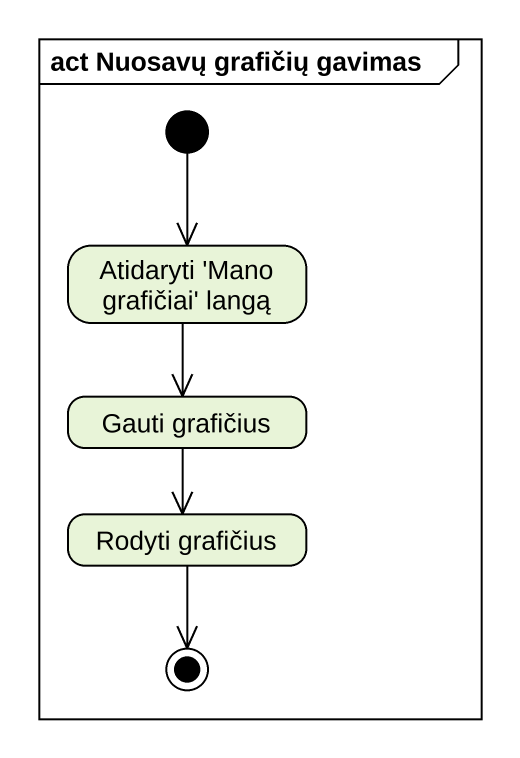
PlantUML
@startuml
mainframe act Nuosavų grafičių gavimas
hide empty description
state "Atidaryti 'Mano grafičiai' langą" as Atidaryti_Mano_grafičiai
state "Gauti grafičius" as Gauti_grafičius
state "Rodyti grafičius" as Rodyti_grafičius
[*] --> Atidaryti_Mano_grafičiai
Atidaryti_Mano_grafičiai --> Gauti_grafičius
Gauti_grafičius --> Rodyti_grafičius
Rodyti_grafičius --> [*]
@enduml
